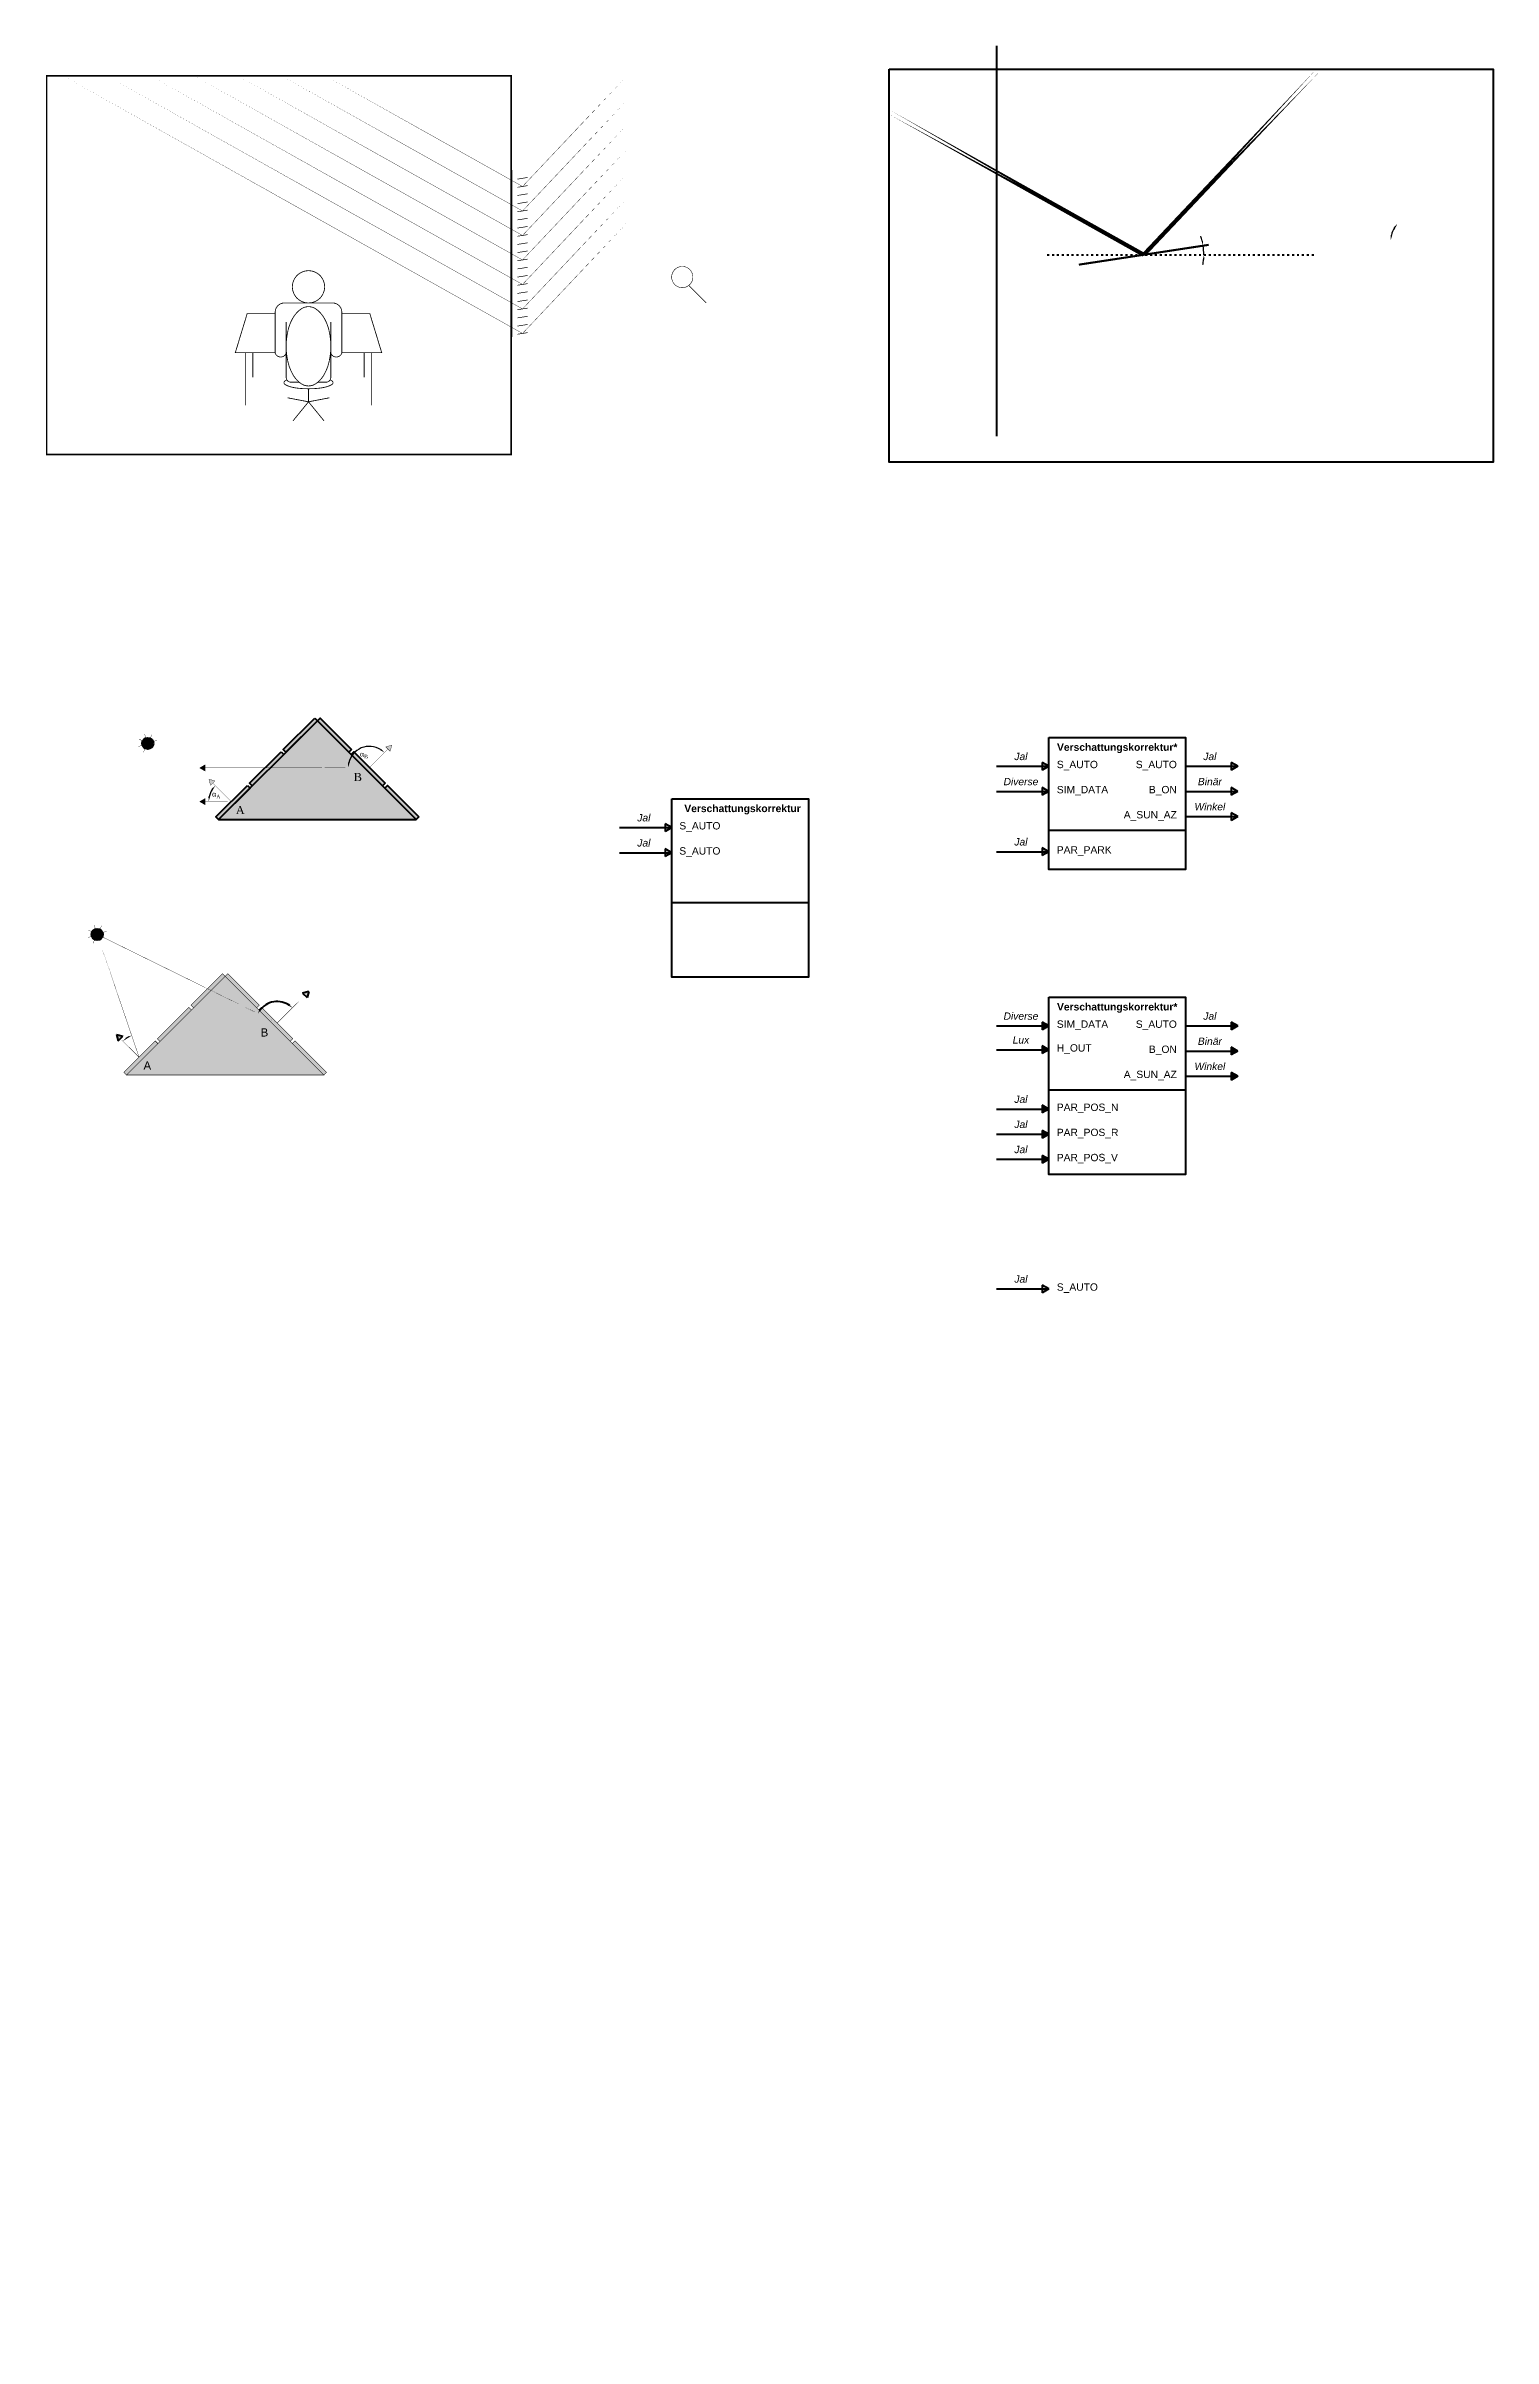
# Model space of a CAD drawing. Header units: millimetres. Extents: x -10086 to 31419, y -11195 to 34280.
# Drawn here: x 1790 to 10653, y -7026 to 7012 of the extents above; entities that cross this region are included whole.
import ezdxf

# ---------------------------------------------------------------- set-up
doc = ezdxf.new("R2010")
doc.units = ezdxf.units.MM
doc.linetypes.add('ACAD_ISO02W100', pattern=[15, 12, -3])
doc.linetypes.add('ACAD_ISO03W100', pattern=[30, 12, -18])
doc.layers.add('Fenster', color=7, linetype='Continuous', lineweight=40)
doc.styles.get("Standard").update_dxf_attribs({"font": 'arial.ttf'})
doc.styles.add('TimesStyle', font='times.ttf')
doc.dimstyles.new('ISO-25', dxfattribs={"dimtxt": 2.5, "dimasz": 2.5, "dimexe": 1.25, "dimexo": 0.625, "dimtad": 1, "dimtxsty": 'Standard', "dimcen": 2.5, "dimadec": 0, "dimazin": 0, "dimtfac": 1, "dimtmove": 0, "dimatfit": 3, "dimfxl": 1, "dimarcsym": 0})

# ---------------------------------------------------------------- blocks, each defined once
blk = doc.blocks.new('*D3')
at = {"layer": 'Defpoints', "color": 0, "transparency": 16777216}
for p in [(2117, 1537), (2248, 932), (2297, 943), (2361, 819), (2361, 819)]:
    blk.add_point(p, dxfattribs=at)
at = {"layer": 'Fenster', "color": 0, "lineweight": -2, "transparency": 16777216}
blk.add_arc((2361, 819), 139, 117.0495, 126.7458, dxfattribs=at)
at = {"layer": 'Fenster', "color": 0, "transparency": 16777216}
for points in [[(2280, 928), (2276, 933), (2263, 918)], [(2296, 946), (2299, 940), (2316, 951)]]:
    blk.add_solid(points, dxfattribs=at)
blk = doc.blocks.new('*D5')
at = {"layer": 'Defpoints', "color": 0, "transparency": 16777216}
for p in [(2806, 2453), (2813, 2497), (2766, 2384), (2926, 2384), (2926, 2384)]:
    blk.add_point(p, dxfattribs=at)
at = {"layer": 'Fenster', "color": 0, "lineweight": -2, "transparency": 16777216}
blk.add_arc((2926, 2384), 138, 147.442, 167.558, dxfattribs=at)
at = {"layer": 'Fenster', "color": 0, "transparency": 16777216}
for points in [[(2796, 2413), (2786, 2414), (2787, 2384)], [(2805, 2461), (2813, 2455), (2828, 2482)]]:
    blk.add_solid(points, dxfattribs=at)
blk = doc.blocks.new('*D6')
at = {"layer": 'Defpoints', "color": 0, "transparency": 16777216}
for p in [(3680, 2684), (3885, 2705), (2766, 2590), (3772, 2592), (3772, 2592)]:
    blk.add_point(p, dxfattribs=at)
at = {"layer": 'Fenster', "color": 0, "lineweight": -2, "transparency": 16777216}
blk.add_arc((3772, 2592), 130, 58.2373, 166.8953, dxfattribs=at)
at = {"layer": 'Fenster', "color": 0, "transparency": 16777216}
for points in [[(3843, 2707), (3837, 2699), (3864, 2684)], [(3650, 2621), (3640, 2622), (3642, 2592)]]:
    blk.add_solid(points, dxfattribs=at)
blk = doc.blocks.new('*U7')
at = {"layer": 'Fenster', "const_width": 4}
blk.add_lwpolyline([(-31, -5), (31, 5)], dxfattribs=at)
blk = doc.blocks.new('*U8')
at = {"layer": 'Fenster', "color": 0, "linetype": 'ByBlock', "lineweight": -2, "transparency": 16777216}
for p in [(0, 0), (0, -50), (0, -100), (0, -150), (0, -200), (0, -250), (0, -300), (0, -350), (0, -400), (0, -450), (0, -500), (0, -550), (0, -600), (0, -650), (0, -700), (0, -750), (0, -800), (0, -850), (0, -900), (0, -950)]:
    blk.add_blockref('*U7', p, dxfattribs=at)
blk = doc.blocks.new('*D10')
at = {"layer": 'Defpoints', "color": 0, "transparency": 16777216}
for p in [(10052, 5936), (10005, 5823), (10045, 5892), (10165, 5823), (10165, 5823)]:
    blk.add_point(p, dxfattribs=at)
at = {"layer": 'Fenster', "color": 0, "lineweight": -2, "transparency": 16777216}
blk.add_arc((10165, 5823), 138, 147.442, 167.558, dxfattribs=at)
at = {"layer": 'Fenster', "color": 0, "transparency": 16777216}
for points in [[(10044, 5901), (10052, 5894), (10067, 5921)], [(10035, 5852), (10025, 5853), (10026, 5823)]]:
    blk.add_solid(points, dxfattribs=at)
blk = doc.blocks.new('*D13')
at = {"layer": 'Defpoints', "color": 0, "transparency": 16777216}
for p in [(8911, 5793), (7922, 5732), (8116, 5672), (8881, 5751), (9560, 5732)]:
    blk.add_point(p, dxfattribs=at)
at = {"layer": 'Fenster', "color": 0, "lineweight": -2, "transparency": 16777216}
for start, end in [(13.3461, 18.0171), (0, 8.675), (350.6579, 355.329)]:
    blk.add_arc((8513, 5732), 368, start, end, dxfattribs=at)
at = {"layer": 'Fenster', "color": 0, "transparency": 16777216}
for points in [[(8876, 5818), (8867, 5816), (8877, 5788)], [(8875, 5703), (8885, 5702), (8882, 5732)]]:
    blk.add_solid(points, dxfattribs=at)

msp = doc.modelspace()

# ---------------------------------------------------------------- hatches: boundary and pattern name
at = {"layer": 'Fenster', "transparency": 33554559}
h = msp.add_hatch(color=254, dxfattribs=at)
h.dxf.hatch_style = 1
h.paths.add_polyline_path([(3024.896, 2482.705), (3041.156, 2466.445), (2848.359, 2273.648), (2832.099, 2289.908)])
h.paths.add_polyline_path([(3230.915, 2688.724), (3247.174, 2672.464), (3054.377, 2479.667), (3038.117, 2495.926)])
h.paths.add_polyline_path([(3436.933, 2894.742), (3453.193, 2878.482), (3260.396, 2685.685), (3244.136, 2701.945)])
h.paths.add_polyline_path([(3662.25, 2701.945), (3645.99, 2685.685), (3453.193, 2878.482), (3469.453, 2894.742)])
h.paths.add_polyline_path([(3868.268, 2495.926), (3852.009, 2479.667), (3659.211, 2672.464), (3675.471, 2688.724)])
h.paths.add_polyline_path([(4074.287, 2289.908), (4058.027, 2273.648), (3865.23, 2466.445), (3881.49, 2482.705)])
h = msp.add_hatch(color=254, dxfattribs=at)
h.dxf.hatch_style = 1
h.paths.add_polyline_path([(4058.027, 2273.648), (3453.193, 2878.482), (2848.359, 2273.648)])
at = {"layer": 'Fenster', "transparency": 33554687}
h = msp.add_hatch(color=40, dxfattribs=at)
h.dxf.hatch_style = 1
edge = h.paths.add_edge_path()
edge.add_arc((2413.945, 2740.297), 34.871, 0, 360)
at = {"layer": 'Fenster'}
h = msp.add_hatch(color=256, dxfattribs=at)
h.dxf.hatch_style = 1
h.paths.add_polyline_path([(2788.581, 2520.873), (2826.878, 2510.612), (2798.843, 2482.576)])
h.paths.add_polyline_path([(3909.111, 2729.567), (3898.85, 2691.27), (3870.814, 2719.305)])
h = msp.add_hatch(color=40, dxfattribs=at)
h.dxf.hatch_style = 1
h.paths.add_polyline_path([(2731.734, 2589.865), (2766.07, 2609.689), (2766.07, 2570.041)])
h = msp.add_hatch(color=256, dxfattribs=at)
h.dxf.hatch_style = 1
h.paths.add_polyline_path([(7892.288, 2623.465), (7892.288, 2576.458), (7932.693, 2599.962)])
h.paths.add_polyline_path([(7892.288, 2469.582), (7892.288, 2422.575), (7932.693, 2446.079)])
h.paths.add_polyline_path([(7892.288, 2100.531), (7892.288, 2053.524), (7932.693, 2077.028)])
h.paths.add_polyline_path([(9049.246, 2623.465), (9049.246, 2576.458), (9089.651, 2599.962)])
h = msp.add_hatch(color=40, dxfattribs=at)
h.dxf.hatch_style = 1
h.paths.add_polyline_path([(2731.734, 2383.632), (2766.07, 2363.808), (2766.07, 2403.456)])
at = {"layer": 'Fenster', "transparency": 33554687}
h = msp.add_hatch(color=40, dxfattribs=at)
h.dxf.hatch_style = 1
edge = h.paths.add_edge_path()
edge.add_arc((2105.273, 1570.302), 34.871, 0, 360)
at = {"layer": 'Fenster', "transparency": 33554559}
h = msp.add_hatch(color=254, dxfattribs=at)
h.dxf.hatch_style = 1
h.paths.add_polyline_path([(2459.89, 918.52), (2476.15, 902.261), (2283.352, 709.463), (2267.093, 725.723)])
h.paths.add_polyline_path([(2665.908, 1124.539), (2682.168, 1108.279), (2489.371, 915.482), (2473.111, 931.742)])
h.paths.add_polyline_path([(2871.927, 1330.557), (2888.187, 1314.298), (2695.389, 1121.5), (2679.13, 1137.76)])
h.paths.add_polyline_path([(3097.244, 1137.76), (3080.984, 1121.5), (2888.187, 1314.298), (2904.447, 1330.557)])
h.paths.add_polyline_path([(3303.262, 931.742), (3287.002, 915.482), (3094.205, 1108.279), (3110.465, 1124.539)])
h.paths.add_polyline_path([(3509.281, 725.723), (3493.021, 709.463), (3300.224, 902.261), (3316.484, 918.52)])
h = msp.add_hatch(color=254, dxfattribs=at)
h.dxf.hatch_style = 1
h.paths.add_polyline_path([(3493.021, 709.463), (2888.187, 1314.298), (2283.352, 709.463)])
h = msp.add_hatch(color=256, dxfattribs=at)
h.dxf.hatch_style = 1
h.paths.add_polyline_path([(3400.526, 1221.893), (3390.264, 1183.596), (3362.229, 1211.631)])
h.paths.add_polyline_path([(2223.575, 956.689), (2261.872, 946.427), (2233.836, 918.392)])
at = {"layer": 'Fenster'}
h = msp.add_hatch(color=256, dxfattribs=at)
h.dxf.hatch_style = 1
h.paths.add_polyline_path([(7892.288, 1033.465), (7892.288, 1009.962), (7932.693, 1009.962)])
h.paths.add_polyline_path([(7932.693, 1009.962), (7892.288, 1009.962), (7892.288, 986.458)])
h = msp.add_hatch(color=256, dxfattribs=at)
h.dxf.hatch_style = 1
h.paths.add_polyline_path([(9049.246, 1033.465), (9049.246, 1009.962), (9089.651, 1009.962)])
h.paths.add_polyline_path([(9089.651, 1009.962), (9049.246, 1009.962), (9049.246, 986.458)])
h = msp.add_hatch(color=256, dxfattribs=at)
h.dxf.hatch_style = 1
h.paths.add_polyline_path([(7892.288, 887.906), (7892.288, 864.402), (7932.693, 864.402)])
h.paths.add_polyline_path([(7932.693, 864.402), (7892.288, 864.402), (7892.288, 840.899)])
h = msp.add_hatch(color=256, dxfattribs=at)
h.dxf.hatch_style = 1
h.paths.add_polyline_path([(9049.246, 879.582), (9049.246, 856.079), (9089.651, 856.079)])
h.paths.add_polyline_path([(9089.651, 856.079), (9049.246, 856.079), (9049.246, 832.575)])
h = msp.add_hatch(color=256, dxfattribs=at)
h.dxf.hatch_style = 1
h.paths.add_polyline_path([(9049.246, 725.699), (9049.246, 702.195), (9089.651, 702.195)])
h.paths.add_polyline_path([(9089.651, 702.195), (9049.246, 702.195), (9049.246, 678.692)])
h = msp.add_hatch(color=256, dxfattribs=at)
h.dxf.hatch_style = 1
h.paths.add_polyline_path([(7892.288, 524.415), (7892.288, 500.911), (7932.693, 500.911)])
h.paths.add_polyline_path([(7932.693, 500.911), (7892.288, 500.911), (7892.288, 477.407)])
h = msp.add_hatch(color=256, dxfattribs=at)
h.dxf.hatch_style = 1
h.paths.add_polyline_path([(7892.288, 370.531), (7892.288, 347.028), (7932.693, 347.028)])
h.paths.add_polyline_path([(7932.693, 347.028), (7892.288, 347.028), (7892.288, 323.524)])
h = msp.add_hatch(color=256, dxfattribs=at)
h.dxf.hatch_style = 1
h.paths.add_polyline_path([(7892.288, 216.648), (7892.288, 193.145), (7932.693, 193.145)])
h.paths.add_polyline_path([(7932.693, 193.145), (7892.288, 193.145), (7892.288, 169.641)])

# ---------------------------------------------------------------- linework, layer by layer
at = {"layer": 'Fenster', "linetype": 'ACAD_ISO03W100'}
msp.add_line((7921.947, 5732.37), (9559.948, 5732.37), dxfattribs=at)
at = {"layer": 'Fenster'}
for p, q in [((7612.256, 2599.962), (7932.693, 2599.962)), ((7932.693, 2599.962), (7892.288, 2623.465)), ((7892.288, 2623.465), (7892.288, 2576.458)), ((7932.693, 2599.962), (7892.288, 2576.458)), ((8769.214, 2599.962), (9089.651, 2599.962)), ((9089.651, 2599.962), (9049.246, 2623.465)), ((9049.246, 2623.465), (9049.246, 2576.458)), ((9089.651, 2599.962), (9049.246, 2576.458)), ((7612.256, 2446.079), (7932.693, 2446.079)), ((7932.693, 2446.079), (7892.288, 2469.582)), ((7892.288, 2469.582), (7892.288, 2422.575)), ((7932.693, 2446.079), (7892.288, 2422.575)), ((8769.214, 2446.079), (9089.651, 2446.079)), ((9089.651, 2446.079), (9049.246, 2469.582)), ((9049.246, 2469.582), (9049.246, 2422.575)), ((9089.651, 2446.079), (9049.246, 2422.575)), ((5623.619, 2224.601), (5583.214, 2248.104)), ((5583.214, 2248.104), (5583.214, 2201.097)), ((8769.214, 2292.195), (9089.651, 2292.195)), ((9089.651, 2292.195), (9049.246, 2315.699)), ((9049.246, 2315.699), (9049.246, 2268.692)), ((9089.651, 2292.195), (9049.246, 2268.692)), ((5303.182, 2224.601), (5623.619, 2224.601)), ((5623.619, 2224.601), (5583.214, 2201.097)), ((7932.693, 2209.406), (8769.214, 2209.406)), ((5303.182, 2070.717), (5623.619, 2070.717)), ((5623.619, 2070.717), (5583.214, 2094.221)), ((5583.214, 2094.221), (5583.214, 2047.214)), ((5623.619, 2070.717), (5583.214, 2047.214)), ((7612.256, 2077.028), (7932.693, 2077.028)), ((7932.693, 2077.028), (7892.288, 2100.531)), ((7892.288, 2100.531), (7892.288, 2053.524)), ((7932.693, 2077.028), (7892.288, 2053.524)), ((5623.619, 1766.652), (6460.139, 1766.652)), ((3400.526, 1221.893), (3362.229, 1211.631)), ((3362.229, 1211.631), (3390.264, 1183.596)), ((3400.526, 1221.893), (3390.264, 1183.596)), ((7612.256, 1009.962), (7932.693, 1009.962)), ((7932.693, 1009.962), (7892.288, 1033.465)), ((7892.288, 1033.465), (7892.288, 986.458)), ((7932.693, 1009.962), (7892.288, 986.458)), ((8769.214, 1009.962), (9089.651, 1009.962)), ((9089.651, 1009.962), (9049.246, 1033.465)), ((9049.246, 1033.465), (9049.246, 986.458)), ((9089.651, 1009.962), (9049.246, 986.458)), ((2223.575, 956.689), (2233.836, 918.392)), ((2223.575, 956.689), (2261.872, 946.427)), ((2233.836, 918.392), (2261.872, 946.427)), ((7612.256, 864.402), (7932.693, 864.402)), ((7932.693, 864.402), (7892.288, 887.906)), ((7892.288, 887.906), (7892.288, 840.899)), ((7932.693, 864.402), (7892.288, 840.899)), ((8769.214, 856.079), (9089.651, 856.079)), ((9089.651, 856.079), (9049.246, 879.582)), ((9049.246, 879.582), (9049.246, 832.575)), ((9089.651, 856.079), (9049.246, 832.575)), ((8769.214, 702.195), (9089.651, 702.195)), ((9089.651, 702.195), (9049.246, 725.699)), ((9049.246, 725.699), (9049.246, 678.692)), ((9089.651, 702.195), (9049.246, 678.692)), ((7932.693, 619.406), (8769.214, 619.406)), ((7612.256, 500.911), (7932.693, 500.911)), ((7932.693, 500.911), (7892.288, 524.415)), ((7892.288, 524.415), (7892.288, 477.407)), ((7932.693, 500.911), (7892.288, 477.407)), ((7612.256, 347.028), (7932.693, 347.028)), ((7932.693, 347.028), (7892.288, 370.531)), ((7892.288, 370.531), (7892.288, 323.524)), ((7932.693, 347.028), (7892.288, 323.524)), ((7612.256, 193.145), (7932.693, 193.145)), ((7932.693, 193.145), (7892.288, 216.648)), ((7892.288, 216.648), (7892.288, 169.641)), ((7932.693, 193.145), (7892.288, 169.641)), ((7612.256, -600.038), (7932.693, -600.038)), ((7932.693, -600.038), (7892.288, -576.535)), ((7892.288, -576.535), (7892.288, -623.542)), ((7932.693, -600.038), (7892.288, -623.542))]:
    msp.add_line(p, q, dxfattribs=at)
for points in [[(7612.116, 7011.684), (7612.116, 4621.336)], [(4638.817, 6250.611), (4638.817, 5230.291)]]:
    msp.add_lwpolyline(points, dxfattribs=at)
at = {"layer": 'Fenster', "color": 40, "linetype": 'ACAD_ISO02W100', "ltscale": 0.2}
for points, const_width in [([(9586.546, 6868.415), (8513.439, 5732.37)], 25.586), ([(1895.451, 6828.48), (4709.271, 5250.611)], 2), ([(2162.947, 6828.48), (4709.271, 5400.611)], 2), ([(2430.443, 6828.48), (4709.271, 5550.611)], 2), ([(2697.938, 6828.48), (4709.271, 5700.611)], 2), ([(2965.434, 6828.48), (4709.271, 5850.611)], 2), ([(3232.929, 6828.48), (4709.271, 6000.611)], 2), ([(3500.425, 6828.48), (4709.271, 6150.611)], 2), ([(5349.585, 6828.48), (4709.271, 6150.611)], 2), ([(5349.585, 6678.48), (4709.271, 6000.611)], 2), ([(6954.26, 6606.69), (8513.439, 5732.37)], 25.586), ([(5349.585, 6528.48), (4709.271, 5850.611)], 2), ([(5349.585, 6378.48), (4709.271, 5700.611)], 2), ([(5349.585, 6228.48), (4709.271, 5550.611)], 2), ([(5349.585, 6078.48), (4709.271, 5400.611)], 2), ([(5349.585, 5928.48), (4709.271, 5250.611)], 2), ([(3772.002, 2592.193), (2766.07, 2589.865)], 2), ([(2925.823, 2383.632), (2766.07, 2383.632)], 2), ([(3206.864, 1028.14), (2136.56, 1554.904)], 2), ([(2116.508, 1537.29), (2360.816, 819.447)], 2)]:
    msp.add_lwpolyline(points, close=True, dxfattribs=dict(at, const_width=const_width))
at = {"layer": 'Fenster'}
for points, const_width in [([(4638.817, 5230.291), (4638.817, 4508.861), (1795.254, 4508.861), (1795.254, 6828.48), (4638.817, 6828.48), (4638.817, 6250.611)], 10), ([(8115.794, 5671.699), (8911.084, 5793.041)], 12.793), ([(5727.198, 5544.5), (5834.13, 5437.568)], 5), ([(3194.757, 5132.671), (2950.339, 5132.671), (3023.069, 5371.679), (3194.757, 5371.679)], 5), ([(3194.757, 5380.896), (3194.757, 5129.614)], 5), ([(3251.133, 5437.273), (3398.66, 5437.273)], 5), ([(3546.188, 5437.273), (3398.66, 5437.273)], 5), ([(3602.564, 5380.896), (3602.564, 5129.614)], 5), ([(3602.564, 5132.671), (3846.982, 5132.671), (3774.252, 5371.679), (3602.564, 5371.679)], 5), ([(3261.992, 5129.614), (3261.992, 5319.76)], 5), ([(3535.329, 5129.614), (3535.329, 5319.76)], 5), ([(3012.205, 5132.671), (3012.205, 4810.084)], 5), ([(3057.419, 5132.671), (3057.419, 4981.446)], 5), ([(3261.992, 5043.865), (3261.992, 5129.614)], 5), ([(3535.329, 5043.865), (3535.329, 5129.614)], 5), ([(3739.902, 5132.671), (3739.902, 4981.446)], 5), ([(3785.116, 5132.671), (3785.116, 4810.084)], 5), ([(3261.992, 5043.865), (3261.992, 4981.903)], 5), ([(3291.757, 4951.903), (3340.827, 4951.903)], 5), ([(3398.66, 4911.708), (3398.66, 4831.923)], 5), ([(3456.493, 4951.903), (3505.564, 4951.903)], 5), ([(3535.329, 5043.865), (3535.329, 4981.903)], 5), ([(3398.66, 4831.923), (3270.978, 4856.362)], 5), ([(3398.66, 4831.923), (3303.928, 4715.623)], 5), ([(3398.66, 4831.923), (3526.343, 4856.362)], 5), ([(3398.66, 4831.923), (3493.393, 4715.623)], 5), ([(3771.87, 2592.325), (3884.832, 2705.287)], 2), ([(3909.111, 2729.567), (3870.814, 2719.305)], 2), ([(3870.814, 2719.305), (3898.85, 2691.27)], 2), ([(3909.111, 2729.567), (3898.85, 2691.27)], 2), ([(2788.581, 2520.873), (2798.843, 2482.576)], 2), ([(2788.581, 2520.873), (2826.878, 2510.612)], 2), ([(2798.843, 2482.576), (2826.878, 2510.612)], 2), ([(2812.86, 2496.594), (2925.823, 2383.632)], 2)]:
    msp.add_lwpolyline(points, dxfattribs=dict(at, const_width=const_width))
for points in [[(6954.26, 6868.415), (10653.023, 6868.415), (10653.023, 4462.235), (6954.26, 4462.235)], [(7932.693, 2776.36), (8769.214, 2776.36), (8769.214, 1968.271), (7932.693, 1968.271)], [(5623.619, 2400.999), (6460.139, 2400.999), (6460.139, 1308.533), (5623.619, 1308.533)], [(7932.693, 1186.36), (8769.214, 1186.36), (8769.214, 100), (7932.693, 100)]]:
    msp.add_lwpolyline(points, close=True, dxfattribs=at)
for points, const_width in [([(3487.791, 5493.643, 768.018334338), (3487.569, 5493.179)], 5), ([(5746.095, 5568.008, 768.018334338), (5745.949, 5567.703)], 3.294), ([(3251.133, 5437.273, 0.414213562), (3194.757, 5380.896)], 5), ([(3602.564, 5380.896, 0.414213562), (3546.188, 5437.273)], 5), ([(3194.757, 5129.614, 0.699424773), (3261.992, 5129.614)], 5), ([(3535.329, 5129.614, 0.699424773), (3602.564, 5129.614)], 5), ([(3266.58, 4965.959, 0.024400641), (3254.626, 4959.577, 0.263776034), (3248.575, 4948.904, 0.263776034), (3254.626, 4938.232, 0.074197905), (3292.534, 4922.602, 0.035175017), (3336.879, 4914.871, 0.025580216), (3398.66, 4911.708, 0.025580216)], 5), ([(3261.992, 4981.903, 0.411919043), (3291.757, 4951.903)], 5), ([(3398.66, 4911.708, 0.025580216), (3460.442, 4914.871, 0.035175017), (3504.787, 4922.602, 0.074197905), (3542.695, 4938.232, 0.263776034), (3548.746, 4948.904, 0.263776034), (3542.695, 4959.577, 0.024400641), (3530.741, 4965.959, 0.035175017)], 5), ([(3505.564, 4951.903, 0.411919043), (3535.329, 4981.903)], 5)]:
    msp.add_lwpolyline(points, format="xyb", dxfattribs=dict(at, const_width=const_width))
at = {"layer": 'Fenster', "const_width": 5}
msp.add_lwpolyline([(3261.992, 5171.86, 0.057336619), (3273.223, 5074.248, 0.071031715), (3302.021, 5000.2, 0.106328422), (3351.165, 4944.687, 0.159925013), (3398.66, 4929.097, 0.159925013), (3446.156, 4944.687, 0.106328422), (3495.299, 5000.2, 0.071031715), (3524.098, 5074.248, 0.057336619), (3535.329, 5171.86, 0.057336619), (3524.098, 5269.471, 0.071031715), (3495.299, 5343.519, 0.106328422), (3446.156, 5399.032, 0.159925013), (3398.66, 5414.622, 0.159925013), (3351.165, 5399.032, 0.106328422), (3302.021, 5343.519, 0.071031715), (3273.223, 5269.471, 0.057336619)], format="xyb", close=True, dxfattribs=at)
at = {"layer": 'Fenster', "color": 253}
msp.add_lwpolyline([(4058.027, 2273.648), (3453.193, 2878.482), (2848.359, 2273.648)], close=True, dxfattribs=at)
at = {"layer": 'Fenster', "color": 251}
for points in [[(3436.933, 2894.742), (3453.193, 2878.482), (3260.396, 2685.685), (3244.136, 2701.945)], [(3662.25, 2701.945), (3645.99, 2685.685), (3453.193, 2878.482), (3469.453, 2894.742)], [(3230.915, 2688.724), (3247.174, 2672.464), (3054.377, 2479.667), (3038.117, 2495.926)], [(3868.268, 2495.926), (3852.009, 2479.667), (3659.211, 2672.464), (3675.471, 2688.724)], [(3024.896, 2482.705), (3041.156, 2466.445), (2848.359, 2273.648), (2832.099, 2289.908)], [(4074.287, 2289.908), (4058.027, 2273.648), (3865.23, 2466.445), (3881.49, 2482.705)]]:
    msp.add_lwpolyline(points, close=True, dxfattribs=at)
at = {"layer": 'Fenster', "color": 40, "const_width": 2}
for points in [[(2380.933, 2729.062), (2357.15, 2720.968)], [(2382.658, 2755.695), (2360.117, 2766.789)], [(2398.546, 2709.01), (2387.453, 2686.469)], [(2402.71, 2773.308), (2394.615, 2797.092)], [(2429.343, 2771.584), (2440.437, 2794.125)], [(2446.956, 2751.532), (2470.739, 2759.626)], [(2072.262, 1559.067), (2048.478, 1550.973)], [(2073.986, 1585.7), (2051.445, 1596.794)], [(2094.038, 1603.313), (2085.944, 1627.096)], [(2120.671, 1601.589), (2131.765, 1624.13)], [(2138.284, 1581.537), (2162.067, 1589.631)], [(2089.875, 1539.015), (2078.781, 1516.474)]]:
    msp.add_lwpolyline(points, dxfattribs=at)
at = {"layer": 'Fenster', "color": 40, "linetype": 'ACAD_ISO02W100', "ltscale": 0.2, "const_width": 2}
for points in [[(2731.734, 2589.865), (2766.07, 2609.689)], [(2731.734, 2589.865), (2766.07, 2570.041)], [(2766.07, 2570.041), (2766.07, 2609.689)], [(2731.734, 2383.632), (2766.07, 2403.456)], [(2766.07, 2363.808), (2766.07, 2403.456)], [(2731.734, 2383.632), (2766.07, 2363.808)]]:
    msp.add_lwpolyline(points, dxfattribs=at)
at = {"layer": 'Fenster', "color": 253}
msp.add_lwpolyline([(3961.628, 2370.047), (3865.23, 2466.445), (3881.49, 2482.705), (3977.888, 2386.307)], dxfattribs=at)
at = {"layer": 'Fenster', "color": 253, "const_width": 3}
msp.add_lwpolyline([(3493.021, 709.463), (2888.187, 1314.298), (2283.352, 709.463)], close=True, dxfattribs=at)
at = {"layer": 'Fenster', "color": 251, "const_width": 3}
for points in [[(2871.927, 1330.557), (2888.187, 1314.298), (2695.389, 1121.5), (2679.13, 1137.76)], [(3097.244, 1137.76), (3080.984, 1121.5), (2888.187, 1314.298), (2904.447, 1330.557)], [(2665.908, 1124.539), (2682.168, 1108.279), (2489.371, 915.482), (2473.111, 931.742)], [(3303.262, 931.742), (3287.002, 915.482), (3094.205, 1108.279), (3110.465, 1124.539)], [(2459.89, 918.52), (2476.15, 902.261), (2283.352, 709.463), (2267.093, 725.723)], [(3509.281, 725.723), (3493.021, 709.463), (3300.224, 902.261), (3316.484, 918.52)]]:
    msp.add_lwpolyline(points, close=True, dxfattribs=at)
at = {"layer": 'Fenster', "color": 1}
msp.add_lwpolyline([(3284.654, 1134.182, 0.421063776), (3099.036, 1103.436)], format="xyb", dxfattribs=at)
at = {"layer": 'Fenster', "const_width": 3}
for points in [[(3376.246, 1197.614), (3206.864, 1028.14)], [(2247.854, 932.409), (2360.816, 819.447)]]:
    msp.add_lwpolyline(points, close=True, dxfattribs=at)
at = {"layer": 'Fenster', "color": 253, "const_width": 3}
msp.add_lwpolyline([(3396.622, 805.862), (3300.224, 902.261), (3316.484, 918.52), (3412.882, 822.122)], dxfattribs=at)
at = {"layer": 'Fenster', "color": 40}
for centre in [(2413.945, 2740.297), (2105.273, 1570.302)]:
    msp.add_circle(centre, 34.871, dxfattribs=at)
at = {"layer": 'Fenster', "color": 1}
for points in [[(3286.824, 1136.712), (3282.484, 1131.652), (3299.834, 1121.16)], [(3101.906, 1101.741), (3096.166, 1105.131), (3088.865, 1086.215)]]:
    msp.add_solid(points, dxfattribs=at)

# ---------------------------------------------------------------- block references
at = {"layer": 'Fenster'}
msp.add_blockref('*U8', (4709.271, 6200.611), dxfattribs=at)

# ---------------------------------------------------------------- texts
at = {"layer": 'Fenster', "color": 251}
for s, p in [('B', (3105.605, 945.145)), ('A', (2388.31, 742.663))]:
    msp.add_text(s, height=50, dxfattribs=at).set_placement(p)
at = {"layer": 'Fenster', "color": 1, "insert": (3713.43, 2691.659), "char_height": 30, "attachment_point": 1, "style": 'TimesStyle'}
msp.add_mtext_dynamic_manual_height_columns('\\A1;{\\H1.08333x;α\\H0.7x;\\S^ B;}', width=63.67625, gutter_width=515.006, heights=[0], dxfattribs=at)
at = {"layer": 'Fenster', "color": 0, "char_height": 45, "width": 89.73704}
for s, insert, attachment_point in [('{\\fArial|b0|i1|c0|p34;Jal}', (7761.354, 2637.142), 8), ('{\\fArial|b1|i0|c0|p34;Verschattungskorrektur*}', (8350.953, 2680.832), 8), ('{\\fArial|b0|i1|c0|p34;Jal}', (8918.312, 2637.142), 8), ('{\\fArial|b0|i1|c0|p34;Diverse}', (7761.354, 2483.258), 8), ('S_AUTO', (7981.049, 2575.56), 7), ('S_AUTO', (8716.032, 2575.56), 9), ('{\\fArial|b0|i1|c0|p34;Binär}', (8918.312, 2483.258), 8), ('SIM_DATA', (7981.049, 2421.676), 7), ('B_ON', (8716.032, 2421.676), 9), ('{\\fArial|b0|i1|c0|p34;Jal}', (5452.28, 2261.78), 8), ('S_AUTO', (5795.329, 2200.198), 8), ('{\\fArial|b1|i0|c0|p34;Verschattungskorrektur}', (5700.12, 2305.471), 7), ('A_SUN_AZ', (8716.032, 2267.793), 9), ('{\\fArial|b0|i1|c0|p34;Winkel}', (8918.312, 2329.375), 8), ('{\\fArial|b0|i1|c0|p34;Jal}', (5452.28, 2107.897), 8), ('{\\fArial|b0|i1|c0|p34;Jal}', (7761.354, 2114.208), 8), ('PAR_PARK', (7981.049, 2052.626), 7), ('S_AUTO', (5795.329, 2046.315), 8), ('{\\fArial|b1|i0|c0|p34;Verschattungskorrektur*}', (8350.953, 1090.832), 8), ('{\\fArial|b0|i1|c0|p34;Diverse}', (7761.354, 1047.142), 8), ('SIM_DATA', (7981.049, 985.56), 7), ('S_AUTO', (8716.032, 985.56), 9), ('{\\fArial|b0|i1|c0|p34;Jal}', (8918.312, 1047.142), 8), ('{\\fArial|b0|i1|c0|p34;Lux}', (7761.354, 901.582), 8), ('H_OUT', (7981.049, 840), 7), ('B_ON', (8716.032, 831.676), 9), ('{\\fArial|b0|i1|c0|p34;Binär}', (8918.312, 893.258), 8), ('A_SUN_AZ', (8716.032, 677.793), 9), ('{\\fArial|b0|i1|c0|p34;Winkel}', (8918.312, 739.375), 8), ('{\\fArial|b0|i1|c0|p34;Jal}', (7761.354, 538.091), 8), ('{\\fArial|b0|i1|c0|p34;Jal}', (7761.354, 384.208), 8), ('PAR_POS_N', (7981.049, 476.509), 7), ('PAR_POS_R', (7981.049, 322.626), 7), ('{\\fArial|b0|i1|c0|p34;Jal}', (7761.354, 230.324), 8), ('PAR_POS_V', (7981.049, 168.742), 7), ('{\\fArial|b0|i1|c0|p34;Jal}', (7761.354, -562.858), 8), ('S_AUTO', (7981.049, -624.44), 7)]:
    msp.add_mtext(s, dxfattribs=dict(at, insert=insert, attachment_point=attachment_point))
at = {"layer": 'Fenster', "color": 251, "char_height": 50, "attachment_point": 1, "style": 'TimesStyle'}
for s, insert, width in [('B', (3675.727, 2559.33), 46.82231), ('A', (2953.316, 2356.847), 47.02797)]:
    msp.add_mtext(s, dxfattribs=dict(at, insert=insert, width=width))
at = {"layer": 'Fenster', "color": 92, "insert": (2808.022, 2447.141), "char_height": 30, "attachment_point": 1, "style": 'TimesStyle'}
msp.add_mtext_dynamic_manual_height_columns('\\A1;{\\H1.08333x;α\\H0.7x;\\S^ A;}', width=245.1641, gutter_width=515.006, heights=[0], dxfattribs=at)

# ---------------------------------------------------------------- dimensions: what is measured, and where the dimension line sits
at = {"layer": 'Fenster', "color": 92}
for base, line1, line2, picture, middle in [((10044.988, 5892.217), ((10051.903, 5935.968), (10164.865, 5823.006)), ((10005.112, 5823.006), (10164.865, 5823.006)), '*D10', (9287.749, -7025.505)), ((2805.945, 2452.843), ((2812.86, 2496.594), (2925.823, 2383.632)), ((2766.07, 2383.632), (2925.823, 2383.632)), '*D5', (3339.92, -1653.693))]:
    dim = msp.add_angular_dim_2l(base=base, line1=line1, line2=line2, text=' ', dimstyle='ISO-25', override={"dimasz": 30}, dxfattribs=at)
    dim.commit()
    dim.dimension.update_dxf_attribs({"geometry": picture, "text_midpoint": middle})
dim = msp.add_angular_dim_2l(base=(8881.057, 5750.939), line1=((7921.947, 5732.37), (9559.948, 5732.37)), line2=((8115.794, 5671.699), (8911.084, 5793.041)), text=' ', dimstyle='ISO-25', override={"dimasz": 30}, dxfattribs=at)
dim.commit()
dim.dimension.update_dxf_attribs({"geometry": '*D13', "text_midpoint": (8871.066, 5819.494), "dimtype": 162})
at = {"layer": 'Fenster', "color": 1}
dim = msp.add_angular_dim_2l(base=(3679.572, 2684.073), line1=((2766.07, 2589.865), (3772.002, 2592.193)), line2=((3771.87, 2592.325), (3884.832, 2705.287)), text=' ', dimstyle='ISO-25', override={"dimasz": 30}, dxfattribs=at)
dim.commit()
dim.dimension.update_dxf_attribs({"geometry": '*D6', "text_midpoint": (4527.566, 1066.526)})
at = {"layer": 'Fenster', "color": 3}
dim = msp.add_angular_dim_2l(base=(2296.592, 942.662), line1=((2116.508, 1537.29), (2360.816, 819.447)), line2=((2247.854, 932.409), (2360.816, 819.447)), text=' ', dimstyle='ISO-25', override={"dimasz": 20}, dxfattribs=at)
dim.commit()
dim.dimension.update_dxf_attribs({"geometry": '*D3', "text_midpoint": (2426.735, -413.215)})

doc.saveas('drawing.dxf')
